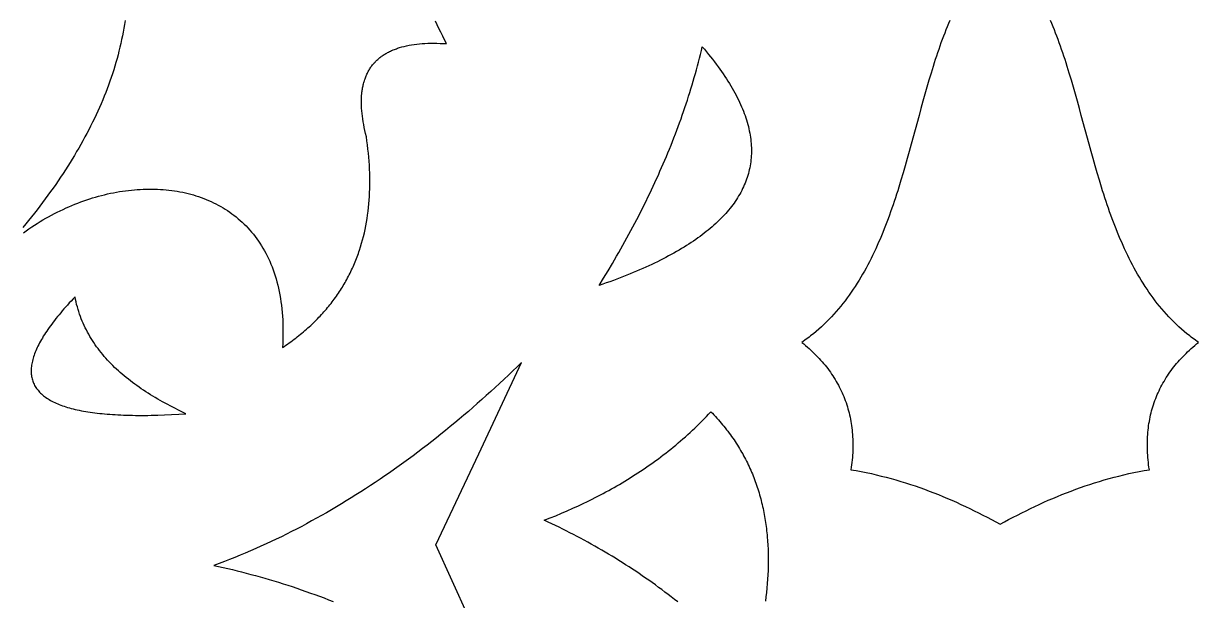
# Model space of a CAD drawing. Extents: x -4113 to -3113, y 1469 to 2469.
# Drawn here: x -3433.4 to -3296.6, y 1876.6 to 1943.8 of the extents above; entities that cross this region are included whole.
import ezdxf

# ---------------------------------------------------------------- set-up
doc = ezdxf.new("R2010")
doc.units = 0
doc.layers.add('PLAN_1', color=18, linetype='CONTINUOUS')

msp = doc.modelspace()

# ---------------------------------------------------------------- linework, layer by layer
at = {"layer": 'PLAN_1'}
for points in [[(-3421.58, 1944.18), (-3421.65, 1943.73), (-3421.73, 1943.29), (-3421.81, 1942.84), (-3421.89, 1942.39), (-3421.99, 1941.95), (-3422.08, 1941.51), (-3422.19, 1941.06), (-3422.3, 1940.62), (-3422.41, 1940.18), (-3422.53, 1939.74), (-3422.66, 1939.29), (-3422.79, 1938.85), (-3422.92, 1938.42), (-3423.07, 1937.98), (-3423.21, 1937.54), (-3423.36, 1937.1), (-3423.52, 1936.66), (-3423.69, 1936.23), (-3423.85, 1935.79), (-3424.03, 1935.35), (-3424.2, 1934.92), (-3424.39, 1934.49), (-3424.58, 1934.05), (-3424.77, 1933.62), (-3424.97, 1933.19), (-3425.17, 1932.76), (-3425.38, 1932.32), (-3425.6, 1931.89), (-3425.81, 1931.46), (-3426.04, 1931.03), (-3426.27, 1930.61), (-3426.5, 1930.18), (-3426.74, 1929.75), (-3426.98, 1929.32), (-3427.23, 1928.9), (-3427.48, 1928.47), (-3427.74, 1928.04), (-3428, 1927.62), (-3428.27, 1927.2), (-3428.54, 1926.77), (-3428.82, 1926.35), (-3429.1, 1925.93), (-3429.38, 1925.5), (-3429.67, 1925.08), (-3429.97, 1924.66), (-3430.27, 1924.24), (-3430.57, 1923.82), (-3430.88, 1923.4), (-3431.19, 1922.98), (-3431.51, 1922.56), (-3431.83, 1922.14), (-3432.15, 1921.73), (-3432.48, 1921.31), (-3432.82, 1920.89), (-3433.15, 1920.48), (-3433.5, 1920.06)], [(-3433.42, 1919.46), (-3433.1, 1919.69), (-3432.78, 1919.91), (-3432.46, 1920.13), (-3432.14, 1920.34), (-3431.81, 1920.55), (-3431.49, 1920.75), (-3431.16, 1920.95), (-3430.83, 1921.14), (-3430.49, 1921.32), (-3430.16, 1921.51), (-3429.82, 1921.68), (-3429.49, 1921.85), (-3429.15, 1922.02), (-3428.81, 1922.18), (-3428.47, 1922.34), (-3428.13, 1922.49), (-3427.78, 1922.63), (-3427.44, 1922.77), (-3427.1, 1922.91), (-3426.75, 1923.04), (-3426.41, 1923.16), (-3426.06, 1923.28), (-3425.71, 1923.4), (-3425.37, 1923.51), (-3425.02, 1923.61), (-3424.67, 1923.71), (-3424.32, 1923.8), (-3423.98, 1923.89), (-3423.63, 1923.97), (-3423.28, 1924.05), (-3422.93, 1924.12), (-3422.59, 1924.18), (-3422.24, 1924.24), (-3421.89, 1924.3), (-3421.55, 1924.35), (-3421.2, 1924.39), (-3420.86, 1924.43), (-3420.51, 1924.46), (-3420.17, 1924.49), (-3419.83, 1924.51), (-3419.49, 1924.53), (-3419.15, 1924.54), (-3418.81, 1924.54), (-3418.48, 1924.54), (-3418.14, 1924.54), (-3417.81, 1924.53), (-3417.47, 1924.51), (-3417.14, 1924.49), (-3416.82, 1924.46), (-3416.49, 1924.42), (-3416.16, 1924.38), (-3415.84, 1924.34), (-3415.52, 1924.29), (-3415.2, 1924.23), (-3414.88, 1924.17), (-3414.57, 1924.1), (-3414.26, 1924.02), (-3413.95, 1923.94), (-3413.64, 1923.86), (-3413.34, 1923.76), (-3413.04, 1923.67), (-3412.74, 1923.56), (-3412.44, 1923.45), (-3412.15, 1923.34), (-3411.86, 1923.22), (-3411.57, 1923.09), (-3411.29, 1922.95), (-3411.01, 1922.82), (-3410.74, 1922.67), (-3410.46, 1922.52), (-3410.19, 1922.36), (-3409.93, 1922.2), (-3409.67, 1922.03), (-3409.41, 1921.86), (-3409.16, 1921.67), (-3408.91, 1921.49), (-3408.66, 1921.29), (-3408.42, 1921.09), (-3408.18, 1920.89), (-3407.95, 1920.68), (-3407.72, 1920.46), (-3407.5, 1920.24), (-3407.28, 1920.01), (-3407.07, 1919.77), (-3406.86, 1919.53), (-3406.65, 1919.28), (-3406.45, 1919.02), (-3406.26, 1918.76), (-3406.07, 1918.49), (-3405.89, 1918.22), (-3405.71, 1917.94), (-3405.54, 1917.66), (-3405.37, 1917.36), (-3405.21, 1917.06), (-3405.05, 1916.76), (-3404.9, 1916.45), (-3404.75, 1916.13), (-3404.61, 1915.81), (-3404.48, 1915.47), (-3404.35, 1915.14), (-3404.23, 1914.79), (-3404.12, 1914.44), (-3404.01, 1914.09), (-3403.91, 1913.73), (-3403.81, 1913.36), (-3403.73, 1912.98), (-3403.64, 1912.6), (-3403.57, 1912.21), (-3403.5, 1911.81), (-3403.44, 1911.41), (-3403.38, 1911), (-3403.34, 1910.59), (-3403.3, 1910.17), (-3403.26, 1909.74), (-3403.24, 1909.3), (-3403.22, 1908.86), (-3403.21, 1908.42), (-3403.21, 1907.96), (-3403.21, 1907.5), (-3403.22, 1907.03), (-3403.24, 1906.56), (-3403.27, 1906.07), (-3403.07, 1906.21), (-3402.87, 1906.35), (-3402.67, 1906.48), (-3402.48, 1906.62), (-3402.29, 1906.76), (-3402.1, 1906.9), (-3401.91, 1907.04), (-3401.72, 1907.19), (-3401.54, 1907.33), (-3401.35, 1907.47), (-3401.17, 1907.62), (-3401, 1907.77), (-3400.82, 1907.91), (-3400.65, 1908.06), (-3400.47, 1908.21), (-3400.3, 1908.36), (-3400.14, 1908.51), (-3399.97, 1908.66), (-3399.81, 1908.82), (-3399.65, 1908.97), (-3399.49, 1909.13), (-3399.33, 1909.28), (-3399.18, 1909.44), (-3399.03, 1909.6), (-3398.88, 1909.75), (-3398.73, 1909.91), (-3398.58, 1910.07), (-3398.44, 1910.24), (-3398.29, 1910.4), (-3398.15, 1910.56), (-3398.02, 1910.73), (-3397.88, 1910.89), (-3397.75, 1911.06), (-3397.61, 1911.22), (-3397.48, 1911.39), (-3397.36, 1911.56), (-3397.23, 1911.73), (-3397.11, 1911.9), (-3396.98, 1912.07), (-3396.86, 1912.24), (-3396.75, 1912.42), (-3396.63, 1912.59), (-3396.52, 1912.77), (-3396.4, 1912.94), (-3396.29, 1913.12), (-3396.19, 1913.3), (-3396.08, 1913.48), (-3395.98, 1913.65), (-3395.87, 1913.83), (-3395.77, 1914.02), (-3395.68, 1914.2), (-3395.58, 1914.38), (-3395.49, 1914.56), (-3395.39, 1914.75), (-3395.3, 1914.93), (-3395.21, 1915.12), (-3395.13, 1915.31), (-3395.04, 1915.5), (-3394.96, 1915.69), (-3394.88, 1915.88), (-3394.8, 1916.07), (-3394.72, 1916.26), (-3394.65, 1916.45), (-3394.57, 1916.64), (-3394.5, 1916.84), (-3394.43, 1917.03), (-3394.36, 1917.23), (-3394.3, 1917.42), (-3394.17, 1917.82), (-3394.05, 1918.22), (-3393.94, 1918.62), (-3393.83, 1919.03), (-3393.73, 1919.43), (-3393.64, 1919.85), (-3393.56, 1920.26), (-3393.48, 1920.68), (-3393.41, 1921.1), (-3393.35, 1921.52), (-3393.3, 1921.95), (-3393.25, 1922.38), (-3393.21, 1922.82), (-3393.17, 1923.25), (-3393.14, 1923.69), (-3393.12, 1924.14), (-3393.11, 1924.58), (-3393.1, 1925.03), (-3393.1, 1925.48), (-3393.1, 1925.94), (-3393.11, 1926.4), (-3393.13, 1926.86), (-3393.15, 1927.32), (-3393.18, 1927.79), (-3393.22, 1928.26), (-3393.26, 1928.73), (-3393.31, 1929.2), (-3393.37, 1929.68), (-3393.43, 1930.16), (-3393.5, 1930.64), (-3393.59, 1931.01), (-3393.67, 1931.36), (-3393.74, 1931.71), (-3393.81, 1932.05), (-3393.87, 1932.39), (-3393.92, 1932.72), (-3393.96, 1933.04), (-3394, 1933.36), (-3394.03, 1933.67), (-3394.05, 1933.98), (-3394.06, 1934.28), (-3394.07, 1934.57), (-3394.07, 1934.86), (-3394.06, 1935.14), (-3394.05, 1935.41), (-3394.02, 1935.68), (-3394.01, 1935.82), (-3393.99, 1935.95), (-3393.97, 1936.08), (-3393.96, 1936.2), (-3393.93, 1936.33), (-3393.91, 1936.45), (-3393.88, 1936.58), (-3393.86, 1936.7), (-3393.83, 1936.82), (-3393.8, 1936.94), (-3393.76, 1937.06), (-3393.73, 1937.17), (-3393.69, 1937.29), (-3393.65, 1937.4), (-3393.61, 1937.51), (-3393.57, 1937.62), (-3393.53, 1937.73), (-3393.48, 1937.83), (-3393.43, 1937.94), (-3393.38, 1938.04), (-3393.33, 1938.15), (-3393.28, 1938.25), (-3393.22, 1938.35), (-3393.17, 1938.44), (-3393.11, 1938.54), (-3393.05, 1938.63), (-3392.98, 1938.73), (-3392.92, 1938.82), (-3392.85, 1938.91), (-3392.79, 1939), (-3392.72, 1939.08), (-3392.64, 1939.17), (-3392.57, 1939.25), (-3392.49, 1939.33), (-3392.42, 1939.42), (-3392.34, 1939.5), (-3392.26, 1939.57), (-3392.17, 1939.65), (-3392.09, 1939.72), (-3392, 1939.8), (-3391.91, 1939.87), (-3391.82, 1939.94), (-3391.73, 1940.01), (-3391.63, 1940.08), (-3391.54, 1940.14), (-3391.44, 1940.21), (-3391.34, 1940.27), (-3391.24, 1940.33), (-3391.13, 1940.39), (-3391.03, 1940.45), (-3390.92, 1940.5), (-3390.81, 1940.56), (-3390.7, 1940.61), (-3390.59, 1940.67), (-3390.47, 1940.72), (-3390.36, 1940.76), (-3390.24, 1940.81), (-3390.12, 1940.86), (-3390, 1940.9), (-3389.87, 1940.95), (-3389.75, 1940.99), (-3389.62, 1941.03), (-3389.36, 1941.1), (-3389.09, 1941.17), (-3388.81, 1941.24), (-3388.53, 1941.29), (-3388.24, 1941.34), (-3387.94, 1941.39), (-3387.63, 1941.43), (-3387.32, 1941.46), (-3387, 1941.49), (-3386.67, 1941.51), (-3386.34, 1941.53), (-3385.99, 1941.53), (-3385.64, 1941.54), (-3385.28, 1941.53), (-3384.92, 1941.52), (-3384.54, 1941.51), (-3384.16, 1941.49), (-3384.39, 1941.93), (-3384.61, 1942.37), (-3384.83, 1942.81), (-3385.04, 1943.24), (-3385.24, 1943.68), (-3385.43, 1944.12)], [(-3325.56, 1944.19), (-3325.71, 1943.83), (-3325.87, 1943.46), (-3326.02, 1943.09), (-3326.16, 1942.72), (-3326.31, 1942.34), (-3326.45, 1941.96), (-3326.59, 1941.58), (-3326.72, 1941.19), (-3326.86, 1940.81), (-3326.99, 1940.42), (-3327.12, 1940.02), (-3327.25, 1939.63), (-3327.38, 1939.24), (-3327.51, 1938.84), (-3327.75, 1938.04), (-3328, 1937.23), (-3328.23, 1936.42), (-3328.47, 1935.6), (-3328.7, 1934.77), (-3328.92, 1933.94), (-3329.15, 1933.11), (-3329.6, 1931.44), (-3330.06, 1929.76), (-3330.29, 1928.92), (-3330.52, 1928.09), (-3330.76, 1927.25), (-3331, 1926.42), (-3331.25, 1925.58), (-3331.5, 1924.76), (-3331.63, 1924.34), (-3331.76, 1923.93), (-3331.9, 1923.52), (-3332.03, 1923.11), (-3332.17, 1922.7), (-3332.31, 1922.3), (-3332.45, 1921.89), (-3332.59, 1921.49), (-3332.74, 1921.09), (-3332.89, 1920.69), (-3333.04, 1920.29), (-3333.2, 1919.9), (-3333.36, 1919.5), (-3333.52, 1919.11), (-3333.68, 1918.72), (-3333.85, 1918.34), (-3334.02, 1917.95), (-3334.19, 1917.57), (-3334.37, 1917.19), (-3334.55, 1916.81), (-3334.73, 1916.44), (-3334.92, 1916.07), (-3335.11, 1915.7), (-3335.31, 1915.33), (-3335.51, 1914.97), (-3335.71, 1914.61), (-3335.92, 1914.26), (-3336.13, 1913.91), (-3336.35, 1913.56), (-3336.57, 1913.21), (-3336.8, 1912.87), (-3337.03, 1912.53), (-3337.27, 1912.2), (-3337.51, 1911.87), (-3337.75, 1911.54), (-3338, 1911.22), (-3338.26, 1910.9), (-3338.52, 1910.58), (-3338.79, 1910.27), (-3339.06, 1909.97), (-3339.34, 1909.67), (-3339.62, 1909.37), (-3339.91, 1909.08), (-3340.21, 1908.79), (-3340.51, 1908.51), (-3340.82, 1908.23), (-3341.13, 1907.96), (-3341.45, 1907.69), (-3341.61, 1907.56), (-3341.78, 1907.43), (-3341.94, 1907.3), (-3342.11, 1907.17), (-3342.28, 1907.05), (-3342.45, 1906.92), (-3342.62, 1906.8), (-3342.79, 1906.68), (-3342.57, 1906.5), (-3342.36, 1906.32), (-3342.15, 1906.14), (-3341.94, 1905.95), (-3341.74, 1905.77), (-3341.54, 1905.58), (-3341.34, 1905.39), (-3341.15, 1905.2), (-3340.97, 1905.01), (-3340.78, 1904.81), (-3340.6, 1904.62), (-3340.43, 1904.42), (-3340.26, 1904.22), (-3340.09, 1904.02), (-3339.93, 1903.82), (-3339.77, 1903.62), (-3339.62, 1903.41), (-3339.47, 1903.2), (-3339.33, 1902.99), (-3339.19, 1902.78), (-3339.05, 1902.57), (-3338.92, 1902.36), (-3338.79, 1902.14), (-3338.66, 1901.92), (-3338.54, 1901.71), (-3338.43, 1901.49), (-3338.31, 1901.26), (-3338.21, 1901.04), (-3338.1, 1900.81), (-3338, 1900.59), (-3337.91, 1900.36), (-3337.82, 1900.13), (-3337.73, 1899.89), (-3337.65, 1899.66), (-3337.57, 1899.42), (-3337.49, 1899.19), (-3337.42, 1898.95), (-3337.35, 1898.71), (-3337.29, 1898.47), (-3337.23, 1898.22), (-3337.18, 1897.98), (-3337.13, 1897.73), (-3337.08, 1897.48), (-3337.04, 1897.23), (-3337, 1896.98), (-3336.97, 1896.72), (-3336.94, 1896.46), (-3336.92, 1896.21), (-3336.89, 1895.95), (-3336.88, 1895.69), (-3336.86, 1895.42), (-3336.86, 1895.16), (-3336.85, 1894.89), (-3336.85, 1894.63), (-3336.85, 1894.36), (-3336.86, 1894.08), (-3336.87, 1893.81), (-3336.89, 1893.54), (-3336.91, 1893.26), (-3336.94, 1892.98), (-3336.96, 1892.7), (-3337, 1892.42), (-3337.03, 1892.14), (-3337.07, 1891.85), (-3336.77, 1891.8), (-3336.47, 1891.75), (-3335.88, 1891.64), (-3335.29, 1891.52), (-3334.7, 1891.39), (-3334.12, 1891.26), (-3333.54, 1891.11), (-3332.96, 1890.97), (-3332.39, 1890.81), (-3331.83, 1890.65), (-3331.26, 1890.49), (-3330.71, 1890.31), (-3330.15, 1890.14), (-3329.6, 1889.95), (-3329.05, 1889.76), (-3328.51, 1889.57), (-3327.97, 1889.36), (-3327.43, 1889.16), (-3326.89, 1888.94), (-3326.36, 1888.73), (-3325.83, 1888.51), (-3325.31, 1888.28), (-3324.79, 1888.05), (-3324.27, 1887.81), (-3323.75, 1887.57), (-3323.23, 1887.32), (-3322.72, 1887.07), (-3322.21, 1886.82), (-3321.71, 1886.56), (-3321.2, 1886.3), (-3320.7, 1886.04), (-3320.2, 1885.77), (-3319.7, 1885.5), (-3319.21, 1885.77), (-3318.71, 1886.04), (-3318.2, 1886.3), (-3317.7, 1886.56), (-3317.19, 1886.82), (-3316.68, 1887.07), (-3316.17, 1887.32), (-3315.66, 1887.57), (-3315.14, 1887.81), (-3314.62, 1888.05), (-3314.1, 1888.28), (-3313.57, 1888.51), (-3313.04, 1888.73), (-3312.51, 1888.94), (-3311.98, 1889.16), (-3311.44, 1889.36), (-3310.9, 1889.57), (-3310.35, 1889.76), (-3309.8, 1889.95), (-3309.25, 1890.14), (-3308.7, 1890.31), (-3308.14, 1890.49), (-3307.58, 1890.65), (-3307.01, 1890.81), (-3306.44, 1890.97), (-3305.87, 1891.11), (-3305.29, 1891.26), (-3304.7, 1891.39), (-3304.12, 1891.52), (-3303.53, 1891.64), (-3302.93, 1891.75), (-3302.63, 1891.8), (-3302.33, 1891.85), (-3302.37, 1892.14), (-3302.41, 1892.42), (-3302.44, 1892.7), (-3302.47, 1892.98), (-3302.5, 1893.26), (-3302.52, 1893.54), (-3302.53, 1893.81), (-3302.54, 1894.08), (-3302.55, 1894.36), (-3302.56, 1894.63), (-3302.56, 1894.89), (-3302.55, 1895.16), (-3302.54, 1895.42), (-3302.53, 1895.69), (-3302.51, 1895.95), (-3302.49, 1896.21), (-3302.47, 1896.46), (-3302.44, 1896.72), (-3302.41, 1896.98), (-3302.37, 1897.23), (-3302.33, 1897.48), (-3302.28, 1897.73), (-3302.23, 1897.98), (-3302.18, 1898.22), (-3302.12, 1898.47), (-3302.06, 1898.71), (-3301.99, 1898.95), (-3301.92, 1899.19), (-3301.84, 1899.42), (-3301.76, 1899.66), (-3301.68, 1899.89), (-3301.59, 1900.13), (-3301.5, 1900.36), (-3301.41, 1900.59), (-3301.31, 1900.81), (-3301.2, 1901.04), (-3301.1, 1901.26), (-3300.98, 1901.49), (-3300.87, 1901.71), (-3300.75, 1901.92), (-3300.62, 1902.14), (-3300.49, 1902.36), (-3300.36, 1902.57), (-3300.22, 1902.78), (-3300.08, 1902.99), (-3299.94, 1903.2), (-3299.79, 1903.41), (-3299.63, 1903.62), (-3299.48, 1903.82), (-3299.31, 1904.02), (-3299.15, 1904.22), (-3298.98, 1904.42), (-3298.8, 1904.62), (-3298.62, 1904.81), (-3298.44, 1905.01), (-3298.25, 1905.2), (-3298.06, 1905.39), (-3297.87, 1905.58), (-3297.67, 1905.77), (-3297.46, 1905.95), (-3297.26, 1906.14), (-3297.04, 1906.32), (-3296.83, 1906.5), (-3296.61, 1906.68), (-3296.78, 1906.8), (-3296.95, 1906.92), (-3297.12, 1907.05), (-3297.29, 1907.17), (-3297.46, 1907.3), (-3297.62, 1907.43), (-3297.79, 1907.56), (-3297.95, 1907.69), (-3298.27, 1907.96), (-3298.58, 1908.23), (-3298.89, 1908.51), (-3299.19, 1908.79), (-3299.49, 1909.08), (-3299.78, 1909.37), (-3300.06, 1909.67), (-3300.34, 1909.97), (-3300.61, 1910.27), (-3300.88, 1910.58), (-3301.14, 1910.9), (-3301.4, 1911.22), (-3301.65, 1911.54), (-3301.89, 1911.87), (-3302.13, 1912.2), (-3302.37, 1912.53), (-3302.6, 1912.87), (-3302.83, 1913.21), (-3303.05, 1913.56), (-3303.27, 1913.91), (-3303.48, 1914.26), (-3303.69, 1914.61), (-3303.89, 1914.97), (-3304.09, 1915.33), (-3304.29, 1915.7), (-3304.48, 1916.07), (-3304.67, 1916.44), (-3304.85, 1916.81), (-3305.03, 1917.19), (-3305.21, 1917.57), (-3305.38, 1917.95), (-3305.55, 1918.34), (-3305.72, 1918.72), (-3305.88, 1919.11), (-3306.05, 1919.5), (-3306.2, 1919.9), (-3306.36, 1920.29), (-3306.51, 1920.69), (-3306.66, 1921.09), (-3306.81, 1921.49), (-3306.95, 1921.89), (-3307.09, 1922.3), (-3307.23, 1922.7), (-3307.37, 1923.11), (-3307.5, 1923.52), (-3307.64, 1923.93), (-3307.77, 1924.34), (-3307.9, 1924.76), (-3308.15, 1925.58), (-3308.4, 1926.42), (-3308.64, 1927.25), (-3308.88, 1928.09), (-3309.11, 1928.92), (-3309.34, 1929.76), (-3309.8, 1931.44), (-3310.25, 1933.11), (-3310.48, 1933.94), (-3310.71, 1934.77), (-3310.94, 1935.6), (-3311.17, 1936.42), (-3311.41, 1937.23), (-3311.65, 1938.04), (-3311.9, 1938.84), (-3312.02, 1939.24), (-3312.15, 1939.63), (-3312.28, 1940.02), (-3312.41, 1940.42), (-3312.55, 1940.81), (-3312.68, 1941.19), (-3312.82, 1941.58), (-3312.96, 1941.96), (-3313.1, 1942.34), (-3313.24, 1942.72), (-3313.39, 1943.09), (-3313.54, 1943.46), (-3313.69, 1943.83), (-3313.85, 1944.19)], [(-3381.59, 1874.71), (-3385.41, 1883.08), (-3380.41, 1893.71), (-3375.42, 1904.33), (-3375.93, 1903.84), (-3376.44, 1903.35), (-3376.95, 1902.86), (-3377.46, 1902.38), (-3377.98, 1901.9), (-3378.5, 1901.42), (-3379.01, 1900.95), (-3379.53, 1900.48), (-3380.05, 1900.02), (-3380.58, 1899.55), (-3381.1, 1899.1), (-3381.62, 1898.64), (-3382.15, 1898.19), (-3382.68, 1897.74), (-3383.21, 1897.3), (-3383.74, 1896.86), (-3384.27, 1896.43), (-3384.81, 1895.99), (-3385.34, 1895.57), (-3385.88, 1895.14), (-3386.42, 1894.72), (-3386.96, 1894.31), (-3387.5, 1893.89), (-3388.05, 1893.48), (-3388.59, 1893.08), (-3389.14, 1892.68), (-3389.69, 1892.28), (-3390.24, 1891.89), (-3390.79, 1891.5), (-3391.35, 1891.12), (-3391.9, 1890.74), (-3392.46, 1890.36), (-3393.02, 1889.99), (-3393.58, 1889.62), (-3394.14, 1889.26), (-3394.71, 1888.9), (-3395.27, 1888.55), (-3395.84, 1888.2), (-3396.41, 1887.85), (-3396.98, 1887.51), (-3397.56, 1887.17), (-3398.13, 1886.84), (-3398.71, 1886.51), (-3399.29, 1886.19), (-3399.87, 1885.87), (-3400.45, 1885.55), (-3401.03, 1885.24), (-3401.62, 1884.93), (-3402.21, 1884.63), (-3402.8, 1884.34), (-3403.39, 1884.04), (-3403.99, 1883.76), (-3404.58, 1883.47), (-3405.18, 1883.2), (-3405.78, 1882.92), (-3406.38, 1882.65), (-3406.98, 1882.39), (-3407.59, 1882.13), (-3408.2, 1881.88), (-3408.81, 1881.63), (-3409.42, 1881.38), (-3410.03, 1881.14), (-3410.65, 1880.91), (-3411.26, 1880.68), (-3410.72, 1880.56), (-3410.18, 1880.44), (-3409.64, 1880.32), (-3409.1, 1880.2), (-3408.56, 1880.07), (-3408.02, 1879.93), (-3407.48, 1879.79), (-3406.94, 1879.65), (-3406.41, 1879.51), (-3405.87, 1879.36), (-3405.33, 1879.21), (-3404.8, 1879.05), (-3404.26, 1878.89), (-3403.73, 1878.73), (-3403.2, 1878.56), (-3402.66, 1878.39), (-3402.13, 1878.22), (-3401.6, 1878.04), (-3401.07, 1877.86), (-3400.54, 1877.67), (-3400.01, 1877.48), (-3399.48, 1877.29), (-3398.95, 1877.1), (-3398.42, 1876.9), (-3397.9, 1876.7), (-3397.37, 1876.49)], [(-3357.25, 1876.45), (-3357.62, 1876.74), (-3357.99, 1877.02), (-3358.36, 1877.31), (-3358.73, 1877.59), (-3359.1, 1877.87), (-3359.47, 1878.14), (-3359.85, 1878.42), (-3360.23, 1878.69), (-3360.6, 1878.96), (-3360.98, 1879.22), (-3361.37, 1879.49), (-3361.75, 1879.75), (-3362.14, 1880.01), (-3362.52, 1880.27), (-3362.91, 1880.52), (-3363.31, 1880.78), (-3363.7, 1881.03), (-3364.09, 1881.27), (-3364.49, 1881.52), (-3364.89, 1881.76), (-3365.29, 1882), (-3365.69, 1882.24), (-3366.09, 1882.48), (-3366.5, 1882.71), (-3366.9, 1882.95), (-3367.31, 1883.18), (-3367.72, 1883.4), (-3368.13, 1883.63), (-3368.55, 1883.85), (-3368.96, 1884.07), (-3369.38, 1884.29), (-3369.8, 1884.5), (-3370.22, 1884.72), (-3370.64, 1884.93), (-3371.06, 1885.14), (-3371.49, 1885.34), (-3371.92, 1885.55), (-3372.34, 1885.75), (-3372.78, 1885.95), (-3372.11, 1886.22), (-3371.44, 1886.49), (-3370.78, 1886.77), (-3370.12, 1887.06), (-3369.46, 1887.35), (-3368.81, 1887.65), (-3368.48, 1887.8), (-3368.16, 1887.96), (-3367.84, 1888.11), (-3367.51, 1888.27), (-3367.19, 1888.43), (-3366.87, 1888.59), (-3366.55, 1888.76), (-3366.23, 1888.92), (-3365.92, 1889.09), (-3365.6, 1889.26), (-3365.28, 1889.43), (-3364.97, 1889.61), (-3364.66, 1889.78), (-3364.34, 1889.96), (-3364.03, 1890.14), (-3363.72, 1890.32), (-3363.41, 1890.51), (-3363.1, 1890.7), (-3362.8, 1890.89), (-3362.49, 1891.08), (-3362.19, 1891.27), (-3361.88, 1891.47), (-3361.58, 1891.67), (-3361.28, 1891.87), (-3360.98, 1892.07), (-3360.68, 1892.28), (-3360.38, 1892.49), (-3360.09, 1892.7), (-3359.79, 1892.91), (-3359.5, 1893.13), (-3359.21, 1893.35), (-3358.92, 1893.57), (-3358.63, 1893.79), (-3358.34, 1894.02), (-3358.05, 1894.25), (-3357.76, 1894.48), (-3357.48, 1894.72), (-3357.2, 1894.96), (-3356.91, 1895.2), (-3356.63, 1895.44), (-3356.35, 1895.69), (-3356.08, 1895.94), (-3355.8, 1896.19), (-3355.53, 1896.45), (-3355.25, 1896.7), (-3354.98, 1896.97), (-3354.71, 1897.23), (-3354.44, 1897.5), (-3354.18, 1897.77), (-3353.91, 1898.04), (-3353.65, 1898.32), (-3353.38, 1898.6), (-3353.2, 1898.42), (-3353.03, 1898.23), (-3352.85, 1898.04), (-3352.68, 1897.85), (-3352.51, 1897.66), (-3352.34, 1897.47), (-3352.18, 1897.28), (-3352.02, 1897.09), (-3351.86, 1896.9), (-3351.71, 1896.71), (-3351.55, 1896.51), (-3351.4, 1896.32), (-3351.26, 1896.12), (-3351.11, 1895.92), (-3350.97, 1895.72), (-3350.83, 1895.52), (-3350.69, 1895.32), (-3350.56, 1895.12), (-3350.42, 1894.92), (-3350.29, 1894.72), (-3350.17, 1894.51), (-3350.04, 1894.31), (-3349.92, 1894.1), (-3349.8, 1893.9), (-3349.68, 1893.69), (-3349.57, 1893.48), (-3349.46, 1893.27), (-3349.35, 1893.06), (-3349.24, 1892.85), (-3349.13, 1892.64), (-3349.03, 1892.43), (-3348.93, 1892.22), (-3348.83, 1892), (-3348.74, 1891.79), (-3348.64, 1891.57), (-3348.55, 1891.36), (-3348.46, 1891.14), (-3348.38, 1890.92), (-3348.29, 1890.7), (-3348.21, 1890.48), (-3348.13, 1890.26), (-3348.06, 1890.04), (-3347.98, 1889.82), (-3347.91, 1889.6), (-3347.84, 1889.37), (-3347.77, 1889.15), (-3347.71, 1888.92), (-3347.64, 1888.7), (-3347.58, 1888.47), (-3347.52, 1888.24), (-3347.47, 1888.01), (-3347.41, 1887.79), (-3347.36, 1887.56), (-3347.31, 1887.33), (-3347.26, 1887.09), (-3347.21, 1886.86), (-3347.17, 1886.63), (-3347.13, 1886.4), (-3347.09, 1886.16), (-3347.05, 1885.93), (-3347.01, 1885.69), (-3346.98, 1885.46), (-3346.95, 1885.22), (-3346.92, 1884.98), (-3346.89, 1884.74), (-3346.87, 1884.5), (-3346.84, 1884.26), (-3346.82, 1884.02), (-3346.78, 1883.54), (-3346.75, 1883.06), (-3346.73, 1882.57), (-3346.72, 1882.08), (-3346.71, 1881.58), (-3346.71, 1881.09), (-3346.72, 1880.59), (-3346.73, 1880.09), (-3346.75, 1879.58), (-3346.78, 1879.08), (-3346.82, 1878.57), (-3346.86, 1878.06), (-3346.91, 1877.54), (-3346.97, 1877.03), (-3347.03, 1876.51)]]:
    msp.add_lwpolyline(points, dxfattribs=at)
for points in [[(-3354.39, 1941.12), (-3354.14, 1940.83), (-3353.89, 1940.53), (-3353.65, 1940.24), (-3353.42, 1939.95), (-3353.19, 1939.66), (-3352.97, 1939.37), (-3352.75, 1939.09), (-3352.54, 1938.8), (-3352.33, 1938.52), (-3352.13, 1938.23), (-3351.94, 1937.95), (-3351.75, 1937.67), (-3351.57, 1937.39), (-3351.39, 1937.12), (-3351.22, 1936.84), (-3351.05, 1936.56), (-3350.89, 1936.29), (-3350.74, 1936.02), (-3350.59, 1935.75), (-3350.44, 1935.48), (-3350.31, 1935.21), (-3350.17, 1934.94), (-3350.05, 1934.67), (-3349.93, 1934.41), (-3349.81, 1934.14), (-3349.7, 1933.88), (-3349.6, 1933.62), (-3349.5, 1933.36), (-3349.41, 1933.1), (-3349.32, 1932.84), (-3349.24, 1932.59), (-3349.16, 1932.33), (-3349.09, 1932.08), (-3349.02, 1931.82), (-3348.96, 1931.57), (-3348.91, 1931.32), (-3348.86, 1931.07), (-3348.82, 1930.83), (-3348.78, 1930.58), (-3348.75, 1930.33), (-3348.72, 1930.09), (-3348.7, 1929.85), (-3348.68, 1929.6), (-3348.67, 1929.36), (-3348.67, 1929.12), (-3348.67, 1928.89), (-3348.67, 1928.65), (-3348.68, 1928.41), (-3348.7, 1928.18), (-3348.72, 1927.95), (-3348.75, 1927.71), (-3348.78, 1927.48), (-3348.82, 1927.25), (-3348.86, 1927.02), (-3348.91, 1926.8), (-3348.96, 1926.57), (-3349.02, 1926.35), (-3349.09, 1926.12), (-3349.16, 1925.9), (-3349.23, 1925.68), (-3349.31, 1925.46), (-3349.4, 1925.24), (-3349.49, 1925.02), (-3349.59, 1924.8), (-3349.69, 1924.59), (-3349.79, 1924.37), (-3349.91, 1924.16), (-3350.02, 1923.95), (-3350.15, 1923.74), (-3350.27, 1923.53), (-3350.41, 1923.32), (-3350.55, 1923.11), (-3350.69, 1922.91), (-3350.84, 1922.7), (-3350.99, 1922.5), (-3351.15, 1922.3), (-3351.32, 1922.09), (-3351.49, 1921.89), (-3351.66, 1921.7), (-3351.84, 1921.5), (-3352.02, 1921.3), (-3352.21, 1921.1), (-3352.41, 1920.91), (-3352.61, 1920.72), (-3352.82, 1920.52), (-3353.03, 1920.33), (-3353.24, 1920.14), (-3353.46, 1919.95), (-3353.69, 1919.77), (-3353.92, 1919.58), (-3354.16, 1919.39), (-3354.4, 1919.21), (-3354.64, 1919.03), (-3354.89, 1918.85), (-3355.15, 1918.66), (-3355.41, 1918.48), (-3355.68, 1918.31), (-3355.95, 1918.13), (-3356.23, 1917.95), (-3356.51, 1917.78), (-3356.79, 1917.6), (-3357.09, 1917.43), (-3357.38, 1917.26), (-3357.68, 1917.09), (-3357.99, 1916.92), (-3358.3, 1916.75), (-3358.62, 1916.58), (-3358.94, 1916.41), (-3359.26, 1916.25), (-3359.6, 1916.08), (-3359.93, 1915.92), (-3360.27, 1915.76), (-3360.62, 1915.6), (-3360.97, 1915.44), (-3361.32, 1915.28), (-3361.68, 1915.12), (-3362.05, 1914.97), (-3362.42, 1914.81), (-3362.8, 1914.66), (-3363.18, 1914.5), (-3363.56, 1914.35), (-3363.95, 1914.2), (-3364.34, 1914.05), (-3364.74, 1913.9), (-3365.15, 1913.75), (-3365.56, 1913.6), (-3365.97, 1913.46), (-3366.39, 1913.31), (-3365.87, 1914.16), (-3365.36, 1915.01), (-3364.85, 1915.86), (-3364.36, 1916.72), (-3364.11, 1917.14), (-3363.87, 1917.57), (-3363.63, 1918), (-3363.39, 1918.42), (-3363.16, 1918.85), (-3362.93, 1919.28), (-3362.69, 1919.71), (-3362.46, 1920.14), (-3362.24, 1920.57), (-3362.01, 1921), (-3361.79, 1921.42), (-3361.57, 1921.85), (-3361.35, 1922.29), (-3361.14, 1922.72), (-3360.93, 1923.15), (-3360.72, 1923.58), (-3360.51, 1924.01), (-3360.3, 1924.44), (-3360.1, 1924.87), (-3359.9, 1925.31), (-3359.7, 1925.74), (-3359.5, 1926.17), (-3359.31, 1926.61), (-3359.12, 1927.04), (-3358.93, 1927.47), (-3358.74, 1927.91), (-3358.56, 1928.34), (-3358.38, 1928.78), (-3358.2, 1929.21), (-3358.02, 1929.65), (-3357.85, 1930.09), (-3357.68, 1930.52), (-3357.51, 1930.96), (-3357.34, 1931.4), (-3357.18, 1931.84), (-3357.02, 1932.27), (-3356.86, 1932.71), (-3356.71, 1933.15), (-3356.56, 1933.59), (-3356.41, 1934.03), (-3356.26, 1934.47), (-3356.11, 1934.91), (-3355.97, 1935.35), (-3355.83, 1935.79), (-3355.7, 1936.24), (-3355.56, 1936.68), (-3355.43, 1937.12), (-3355.31, 1937.56), (-3355.18, 1938.01), (-3355.06, 1938.45), (-3354.94, 1938.89), (-3354.83, 1939.34), (-3354.71, 1939.78), (-3354.6, 1940.23), (-3354.49, 1940.67)], [(-3427.42, 1911.98), (-3427.65, 1911.74), (-3427.87, 1911.5), (-3428.09, 1911.27), (-3428.3, 1911.03), (-3428.51, 1910.8), (-3428.71, 1910.57), (-3428.9, 1910.35), (-3429.09, 1910.12), (-3429.28, 1909.9), (-3429.46, 1909.68), (-3429.64, 1909.46), (-3429.81, 1909.24), (-3429.97, 1909.03), (-3430.13, 1908.82), (-3430.29, 1908.61), (-3430.44, 1908.4), (-3430.58, 1908.19), (-3430.72, 1907.99), (-3430.85, 1907.79), (-3430.98, 1907.59), (-3431.11, 1907.39), (-3431.22, 1907.19), (-3431.34, 1907), (-3431.45, 1906.81), (-3431.55, 1906.62), (-3431.65, 1906.43), (-3431.74, 1906.25), (-3431.83, 1906.07), (-3431.91, 1905.89), (-3431.99, 1905.71), (-3432.06, 1905.53), (-3432.12, 1905.36), (-3432.19, 1905.18), (-3432.24, 1905.01), (-3432.29, 1904.84), (-3432.34, 1904.68), (-3432.38, 1904.51), (-3432.42, 1904.35), (-3432.45, 1904.19), (-3432.47, 1904.03), (-3432.49, 1903.88), (-3432.51, 1903.73), (-3432.52, 1903.57), (-3432.52, 1903.42), (-3432.52, 1903.28), (-3432.52, 1903.13), (-3432.51, 1902.99), (-3432.49, 1902.85), (-3432.47, 1902.71), (-3432.44, 1902.57), (-3432.41, 1902.44), (-3432.38, 1902.31), (-3432.34, 1902.18), (-3432.29, 1902.05), (-3432.24, 1901.92), (-3432.18, 1901.8), (-3432.12, 1901.67), (-3432.05, 1901.55), (-3431.98, 1901.44), (-3431.9, 1901.32), (-3431.82, 1901.21), (-3431.73, 1901.1), (-3431.64, 1900.99), (-3431.54, 1900.88), (-3431.43, 1900.77), (-3431.32, 1900.67), (-3431.21, 1900.57), (-3431.09, 1900.47), (-3430.97, 1900.37), (-3430.84, 1900.28), (-3430.7, 1900.18), (-3430.56, 1900.09), (-3430.42, 1900.01), (-3430.27, 1899.92), (-3430.11, 1899.83), (-3429.95, 1899.75), (-3429.79, 1899.67), (-3429.62, 1899.59), (-3429.44, 1899.52), (-3429.26, 1899.44), (-3429.07, 1899.37), (-3428.88, 1899.3), (-3428.69, 1899.24), (-3428.48, 1899.17), (-3428.28, 1899.11), (-3428.07, 1899.05), (-3427.85, 1898.99), (-3427.63, 1898.93), (-3427.4, 1898.87), (-3427.17, 1898.82), (-3426.93, 1898.77), (-3426.68, 1898.72), (-3426.44, 1898.67), (-3426.18, 1898.63), (-3425.92, 1898.59), (-3425.66, 1898.55), (-3425.39, 1898.51), (-3425.12, 1898.47), (-3424.84, 1898.44), (-3424.55, 1898.41), (-3424.26, 1898.38), (-3423.97, 1898.35), (-3423.67, 1898.32), (-3423.37, 1898.3), (-3423.06, 1898.28), (-3422.74, 1898.26), (-3422.42, 1898.24), (-3422.09, 1898.23), (-3421.76, 1898.21), (-3421.43, 1898.2), (-3421.09, 1898.19), (-3420.74, 1898.19), (-3420.39, 1898.18), (-3420.03, 1898.18), (-3419.67, 1898.18), (-3419.3, 1898.18), (-3418.93, 1898.18), (-3418.55, 1898.19), (-3417.78, 1898.21), (-3416.99, 1898.23), (-3416.18, 1898.27), (-3415.35, 1898.31), (-3414.5, 1898.36), (-3414.81, 1898.51), (-3415.12, 1898.66), (-3415.43, 1898.81), (-3415.73, 1898.96), (-3416.04, 1899.12), (-3416.34, 1899.27), (-3416.63, 1899.43), (-3416.93, 1899.59), (-3417.22, 1899.75), (-3417.51, 1899.91), (-3417.79, 1900.08), (-3418.08, 1900.24), (-3418.36, 1900.41), (-3418.63, 1900.58), (-3418.9, 1900.75), (-3419.17, 1900.93), (-3419.44, 1901.1), (-3419.7, 1901.28), (-3419.96, 1901.46), (-3420.22, 1901.64), (-3420.47, 1901.82), (-3420.72, 1902.01), (-3420.97, 1902.19), (-3421.21, 1902.38), (-3421.45, 1902.57), (-3421.69, 1902.77), (-3421.92, 1902.96), (-3422.15, 1903.16), (-3422.37, 1903.36), (-3422.59, 1903.56), (-3422.81, 1903.77), (-3423.02, 1903.98), (-3423.23, 1904.19), (-3423.43, 1904.4), (-3423.63, 1904.61), (-3423.82, 1904.83), (-3424.02, 1905.05), (-3424.2, 1905.27), (-3424.39, 1905.49), (-3424.56, 1905.72), (-3424.74, 1905.95), (-3424.91, 1906.18), (-3425.07, 1906.41), (-3425.23, 1906.65), (-3425.39, 1906.89), (-3425.54, 1907.13), (-3425.69, 1907.38), (-3425.83, 1907.62), (-3425.97, 1907.87), (-3426.1, 1908.13), (-3426.23, 1908.38), (-3426.35, 1908.64), (-3426.47, 1908.9), (-3426.58, 1909.17), (-3426.69, 1909.44), (-3426.79, 1909.71), (-3426.89, 1909.98), (-3426.98, 1910.26), (-3427.07, 1910.53), (-3427.15, 1910.82), (-3427.23, 1911.1), (-3427.3, 1911.39), (-3427.36, 1911.68)]]:
    msp.add_lwpolyline(points, close=True, dxfattribs=at)

doc.saveas('drawing.dxf')
